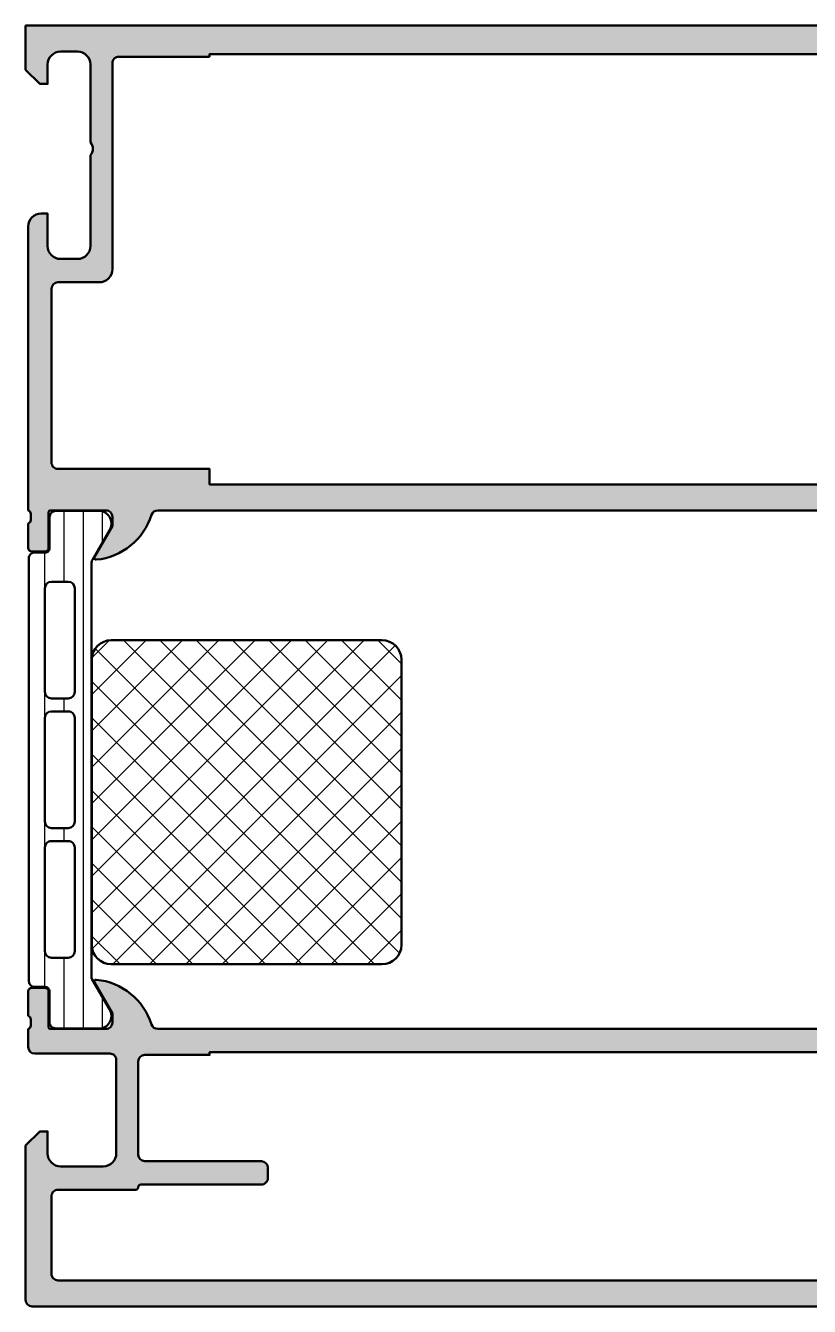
# Model space of a CAD drawing. Extents: x 0 to 121, y 0 to 99.
# Drawn here: x 0 to 60.5, y 0 to 98.8 of the extents above; entities that cross this region are included whole.
import ezdxf

# ---------------------------------------------------------------- set-up
doc = ezdxf.new("R2010")
doc.units = 0
for name, color, linetype, lineweight in [('0S-Alu contour', 7, 'Continuous', 50), ('0S-Alu hatch', 252, 'Continuous', 25), ('0S-Plastic contour', 254, 'Continuous', 50), ('0S-Plastic hatch', 253, 'Continuous', 25), ('0S-PT contour', 91, 'Continuous', 50), ('0S-PT hatch', 103, 'Continuous', 25)]:
    doc.layers.add(name, color=color, linetype=linetype, lineweight=lineweight)

# ---------------------------------------------------------------- blocks, each defined once
blk = doc.blocks.new('430940__89D6BEB5_D239_4AF8_B00B_056425377C79_')
at = {"layer": '0S-Alu hatch'}
h = blk.add_hatch(color=256, dxfattribs=at)
edge = h.paths.add_edge_path()
edge.add_line((0.5001099030181138, -2.0553801505e-06), (111.0000000000002, 2.0553801505e-06))
edge.add_arc((111.0000000000002, 10.0000020553799), 9.999999999999755, 270.0000000000001, 360)
edge.add_line((121, 10.00000205537991), (121.0000152587891, 13.49999794462006))
edge.add_arc((120.5000188981459, 13.5000015839766), 0.4999963606564967, 359.9995829571354, 450.0004170425861)
edge.add_line((120.5000152587893, 13.99999794461985), (119.1999969482424, 13.99999794461983))
edge.add_arc((119.2000034754479, 13.50000667616944), 0.4999912684929991, 90.00074797571786, 180.0010005793681)
edge.add_line((118.7000122070311, 13.49999794462002), (118.7000122070313, 12.99999794461985))
edge.add_line((118.7000122070313, 12.99999794461985), (119.7000122070313, 12.99999794462009))
edge.add_line((119.7000122070313, 12.99999794462009), (119.7000122070315, 11.49999718167997))
edge.add_ellipse((118.7000061604597, 11.50000322825195), major_axis=(-1.000006046590035, 0), ratio=1, start_angle=90.00034644094, end_angle=179.9996535603676, ccw=False)
edge.add_line((118.7000122070313, 10.49999718168019), (114.699996948242, 10.49999718168057))
edge.add_ellipse((114.6999984471489, 11.49998342189136), major_axis=(-0.9999862402119166, 0), ratio=1, start_angle=-0.0007883886572130905, end_angle=89.9999141177799, ccw=False)
edge.add_line((113.7000122070316, 11.49999718168023), (113.7000122070314, 12.99999794461983))
edge.add_line((113.7000122070314, 12.99999794461983), (114.7000122070313, 12.99999794461985))
edge.add_line((114.7000122070313, 12.99999794461985), (114.7000122070313, 13.49999794461962))
edge.add_arc((114.1999973509009, 13.49998308848943), 0.5000148563511182, 0.0017023368733013, 89.99829766346576)
edge.add_line((114.200012207031, 13.99999794461985), (111.3999938964846, 13.99999794461985))
edge.add_arc((111.4000004236905, 13.50000667616939), 0.4999912684930684, 90.00074797575367, 180.0010005793681)
edge.add_line((110.9000091552736, 13.49999794461963), (110.9000091552736, 13.30000099637699))
edge.add_arc((111.3999911700296, 13.29998301113365), 0.4999820150794666, 179.9979389686669, 270.0020610312392)
edge.add_line((111.4000091552732, 12.80000099637766), (111.9000091552735, 12.80000099637766))
edge.add_ellipse((111.9000064144058, 12.2999982555099), major_axis=(-0.500002740875278, 0), ratio=1, start_angle=180.0003140784808, end_angle=269.99968592142704, ccw=False)
edge.add_line((112.4000091552736, 12.30000099637764), (112.4000091552737, 11.19999629953174))
edge.add_ellipse((111.9000091552738, 11.19999629953184), major_axis=(-0.4999999999998864, 0), ratio=1, start_angle=89.99999999999352, end_angle=180, ccw=False)
edge.add_line((111.9000091552737, 10.69999629953195), (95.99999999999397, 10.69999629953154))
edge.add_line((95.99999999999397, 10.69999629953154), (89.94296545923054, 11.0461126139065))
edge.add_ellipse((90.00001525878908, 12.04448394781485), major_axis=(-0.9999999999998042, 0), ratio=1, start_angle=0, end_angle=86.72951155916309, ccw=False)
edge.add_line((89.00001525878925, 12.04448394781484), (89.00001525878932, 19.19999641874088))
edge.add_ellipse((89.50001525878945, 19.19999641874097), major_axis=(-0.5000000000001137, 0), ratio=1, start_angle=269.99999999999187, end_angle=360, ccw=False)
edge.add_line((89.5000152587895, 19.69999641874109), (90.50021775670972, 19.69999641874062))
edge.add_arc((90.50021775671019, 20.19999641874067), 0.5000000000000462, 269.9999999999479, 360.0022381144864)
edge.add_line((91.00021775632875, 20.20001594997358), (91.00017088366342, 21.39995721232548))
edge.add_ellipse((91.0789467606568, 21.66727226991829), major_axis=(-0.2786807829971952, 0), ratio=1, start_angle=-1.1645893740972042, end_angle=73.58012358051508, ccw=False)
edge.add_line((90.80032354318277, 21.6729363229142), (90.80032354318278, 22.12653032291418))
edge.add_ellipse((91.07919163882598, 22.1321909823912), major_axis=(-0.2789255417371569, 0), ratio=1, start_angle=-73.5754054446532, end_angle=1.1628700728790022, ccw=False)
edge.add_line((91.00032454318283, 22.39973432291416), (91.00032454318283, 24.27974532292274))
edge.add_arc((90.70032454318282, 24.2797453229227), 0.3000000000000114, 0, 90.00000000001357)
edge.add_line((90.70032454318275, 24.57974532292271), (89.72035022413995, 24.57974532292271))
edge.add_arc((89.72035022413996, 24.27974532292271), 0.3000000000000007, 90.00000000000273, 180)
edge.add_line((89.42035022413998, 24.2797453229227), (89.42035022413998, 21.51974732292264))
edge.add_ellipse((89.29995101476113, 21.51990245742781), major_axis=(-0.120399309324289, 0), ratio=1, start_angle=95.19421834503231, end_angle=179.926174369999, ccw=False)
edge.add_line((89.3108510154019, 21.3999975631499), (85.00017088208732, 21.39999756314991))
edge.add_ellipse((85.00017088208736, 21.89999756315003), major_axis=(-0.5000000000001208, 0), ratio=1, start_angle=0, end_angle=89.99999999999511, ccw=False)
edge.add_line((84.50017088208725, 21.89999756315009), (84.50017088208719, 22.59999756315025))
edge.add_line((84.50017088208719, 22.59999756315025), (85.88166633970972, 24.99281788617765))
edge.add_arc((85.76205109743891, 25.06187777850181), 0.1381197846484355, 330.0000000000248, 455.6225775508252)
edge.add_arc((86.23839412325992, 20.22338870130226), 5.000000000000078, 95.6225775507819, 162.2515836439212)
edge.add_ellipse((81.00017101081343, 21.89999752194774), major_axis=(-0.4999998648394492, 0), ratio=1, start_angle=90.00000000011562, end_angle=162.2515836440502, ccw=False)
edge.add_line((81.00017101081444, 21.39999765710829), (10.20010984489423, 21.39999788649578))
edge.add_ellipse((10.20010984489436, 21.89999788650211), major_axis=(-0.5000000000063274, 0), ratio=1, start_angle=17.74841635605452, end_angle=89.99999999998488, ccw=False)
edge.add_arc((4.961886603721071, 20.22338902465494), 4.999999999992988, 17.74841635606655, 84.37742244920501)
edge.add_arc((5.438229629542633, 25.06187810184734), 0.1381197846484127, 84.37742244922123, 210.0000000000061)
edge.add_line((5.318614387271879, 24.99281820952312), (6.700109844894313, 22.59999788649569))
edge.add_line((6.700109844894313, 22.59999788649569), (6.700109844894343, 21.89999788649594))
edge.add_ellipse((6.200109844894351, 21.89999788649595), major_axis=(-0.499999999999992, 0), ratio=1, start_angle=89.9999999999992, end_angle=180, ccw=False)
edge.add_line((6.200109844894344, 21.39999788649595), (1.88942971138826, 21.39999788649595))
edge.add_ellipse((1.900329096168503, 21.51990221785643), major_axis=(-0.1203986929646247, 0), ratio=1, start_angle=0.07371199969941244, end_angle=84.80604927743349, ccw=False)
edge.add_line((1.779930502841382, 21.51974732292268), (1.779930502841381, 24.27974532292274))
edge.add_arc((1.4799305028414, 24.27974532292274), 0.2999999999999809, 0, 90.00000000000033)
edge.add_line((1.479930502841398, 24.57974532292272), (0.4999561837986142, 24.57974532292272))
edge.add_arc((0.499956183798587, 24.27974532292274), 0.2999999999999829, 89.99999999999481, 180)
edge.add_line((0.199956183798604, 24.27974532292275), (0.1999561837985766, 22.39973432291423))
edge.add_ellipse((0.1210890881554372, 22.13219098239126), major_axis=(-0.2789255417371632, 0), ratio=1, start_angle=178.8371299271176, end_angle=253.5754054446522, ccw=False)
edge.add_line((0.3999571837986195, 22.12653032291422), (0.3999571837985627, 21.6729363229142))
edge.add_ellipse((0.1213339705786557, 21.66727227000477), major_axis=(-0.2786807787421774, 0), ratio=1, start_angle=106.41987641949629, end_angle=181.1645893740966, ccw=False)
edge.add_line((0.2001098463693434, 21.39995721649346), (0.2001606268146929, 19.99988062760951))
edge.add_arc((0.7001606264857938, 19.99989876249069), 0.4999999999999747, 180.0020781043473, 269.9999999999938)
edge.add_line((0.7001606264857393, 19.49989876249071), (6.499954217783536, 19.49989876249095))
edge.add_ellipse((6.499957857140531, 18.99990240184788), major_axis=(-0.4999963606563084, 0), ratio=1, start_angle=179.9995829580094, end_angle=270.00041704262736, ccw=False)
edge.add_line((6.999954217783594, 18.99989876249172), (6.999954217783709, 11.7999018142489))
edge.add_ellipse((5.999954217783709, 11.79990181424898), major_axis=(-1, 0), ratio=1, start_angle=90.00000000250941, end_angle=180, ccw=False)
edge.add_line((5.999954217827507, 10.79990181424898), (2.699966424858671, 10.79990181410386))
edge.add_ellipse((2.699966424814868, 11.7999018141038), major_axis=(-0.9999999999999378, 0), ratio=1, start_angle=0, end_angle=90.00000000250981, ccw=False)
edge.add_line((1.69996642481493, 11.79990181410388), (1.699966424815073, 13.4998987624905))
edge.add_line((1.699966424815073, 13.4998987624905), (1.099960321299166, 13.49989876249101))
edge.add_line((1.099960321299166, 13.49989876249101), (-0.000109903018398, 12.39983616420023))
edge.add_line((-0.000109903018398, 12.39983616420023), (0.0001099030183696, 0.4999979446197074))
edge.add_arc((0.4998688716573268, 0.4997569132588068), 0.4997590267630903, 179.9723665216412, 270.027633478335)
edge = h.paths.add_edge_path()
edge.add_line((86.80000305168959, 2.000020832734692), (2.50020145575246, 2.00002083280323))
edge.add_ellipse((2.499904409006425, 2.499723786057025), major_axis=(-0.4997030415430086, 0), ratio=1, start_angle=-0.03405928016030657, end_angle=90.03405928011898, ccw=False)
edge.add_line((2.00020145575263, 2.500020832803443), (2.000201455752744, 8.499901814176466))
edge.add_ellipse((2.50020145575273, 8.499901814176425), major_axis=(-0.4999999999999858, 0), ratio=1, start_angle=269.9999999999951, end_angle=360, ccw=False)
edge.add_line((2.500201455752772, 8.999901814176411), (8.499954503886128, 8.999901814176411))
edge.add_arc((8.499912542191641, 9.1999437758863), 0.2000419661109253, 270.0120186181915, 360.0120186181893)
edge.add_ellipse((8.899954503897709, 9.199985737592446), major_axis=(-0.1999999999961783, 0), ratio=1, start_angle=270.0000000033317, end_angle=360, ccw=False)
edge.add_line((8.899954503886079, 9.399985737588622), (18.19995450388595, 9.399985737588567))
edge.add_arc((18.19995450388608, 9.899985737588464), 0.499999999999897, 269.999999999985, 360)
edge.add_line((18.69995450388598, 9.899985737588363), (18.69995450388606, 10.69999107816478))
edge.add_arc((18.19995450388622, 10.69999107816493), 0.4999999999998366, 0, 89.9999999999992)
edge.add_line((18.19995450388623, 11.19999107816477), (9.199954503885492, 11.19999107816477))
edge.add_ellipse((9.1999545038857, 11.69999107816452), major_axis=(-0.4999999999997513, 0), ratio=1, start_angle=0, end_angle=89.99999999997618, ccw=False)
edge.add_line((8.699954503885948, 11.69999107816464), (8.69995450388603, 18.89999565580122))
edge.add_ellipse((9.199954503886008, 18.89999565580125), major_axis=(-0.4999999999999787, 0), ratio=1, start_angle=270.00000000001364, end_angle=360, ccw=False)
edge.add_line((9.19995450388589, 19.39999565580123), (14.19995602976499, 19.39999565580149))
edge.add_line((14.19995602976499, 19.39999565580149), (14.19995602976499, 19.59999260404342))
edge.add_line((14.19995602976499, 19.59999260404342), (81.79997863769562, 19.59999260405331))
edge.add_line((81.79997863769562, 19.59999260405331), (81.79997863769567, 19.39999565580149))
edge.add_line((81.79997863769567, 19.39999565580149), (86.79998016357416, 19.39999565580152))
edge.add_ellipse((86.79998016357435, 18.89999565580145), major_axis=(-0.500000000000071, 0), ratio=1, start_angle=180, end_angle=270.0000000000228, ccw=False)
edge.add_line((87.29998016357443, 18.89999565580177), (87.29998016357439, 11.69999107816469))
edge.add_ellipse((86.79998016357449, 11.69999107816463), major_axis=(-0.4999999999998864, 0), ratio=1, start_angle=90.00000000000648, end_angle=180, ccw=False)
edge.add_line((86.79998016357457, 11.19999107816475), (77.79998016357459, 11.19999107816497))
edge.add_arc((77.79998016357438, 10.6999910781651), 0.4999999999998721, 89.99999999997557, 180)
edge.add_line((77.2999801635745, 10.69999107816524), (77.29998016357439, 9.899985737588173))
edge.add_arc((77.7999801635743, 9.899985737588516), 0.4999999999999148, 180, 270.0000000000196)
edge.add_line((77.79998016357447, 9.3999857375886), (86.79998016357438, 9.399985737588139))
edge.add_ellipse((86.79998016357449, 8.899985737588265), major_axis=(-0.4999999999998721, 0), ratio=1, start_angle=180, end_angle=270.00000000001467, ccw=False)
edge.add_line((87.29998016357438, 8.899985737588324), (87.29998016357438, 2.499997944620069))
edge.add_ellipse((86.80030008483786, 2.499700911471208), major_axis=(-0.4996801670216898, 0), ratio=1, start_angle=89.96594071989051, end_angle=180.0340592801817, ccw=False)
edge = h.paths.add_edge_path()
edge.add_ellipse((89.99946883261349, 2.799390202364227), major_axis=(-0.9994081483486672, 0), ratio=1, start_angle=-0.033950802144318004, end_angle=90.0339508021525, ccw=False)
edge.add_line((89.00006085972062, 2.799982404906964), (89.00006103515625, 7.999997868323951))
edge.add_ellipse((90.00006103515636, 7.999997868324065), major_axis=(-1.000000000000113, 0), ratio=1, start_angle=270.0000000000065, end_angle=360, ccw=False)
edge.add_line((90.00006103515625, 8.99999786832418), (117.916645570284, 8.999998493939682))
edge.add_ellipse((117.9166455702839, 7.999998493938399), major_axis=(-1.000000000001282, 0), ratio=1, start_angle=163.872350679741, end_angle=269.99999999999676, ccw=False)
edge.add_ellipse((111.0000042706523, 10.00000077280167), major_axis=(-8.199995554390666, 0), ratio=1, start_angle=90.00000000000023, end_angle=163.8723506797454, ccw=False)
edge.add_line((111.0000042706524, 1.800005218411001), (90.00006103515646, 1.799982229471345))
at = {"layer": '0S-Alu contour', "color": 7}
for points in [[(5.318614387271879, 24.99281820952312), (6.700109844894313, 22.59999788649569), (6.700109844894343, 21.89999788649594)], [(84.50017088208725, 21.89999756315009), (84.50017088208719, 22.59999756315025), (85.88166633970972, 24.99281788617765)], [(0.199956183798604, 24.27974532292275), (0.1999561837985766, 22.39973432291423)], [(1.479930502841398, 24.57974532292272), (0.4999561837986142, 24.57974532292272)], [(1.779930502841382, 21.51974732292268), (1.779930502841381, 24.27974532292274)], [(89.42035022413998, 24.2797453229227), (89.42035022413998, 21.51974732292264)], [(90.70032454318275, 24.57974532292271), (89.72035022413995, 24.57974532292271)], [(91.00032454318283, 22.39973432291416), (91.00032454318283, 24.27974532292274)], [(0.3999571837986195, 22.12653032291422), (0.3999571837985627, 21.6729363229142)], [(90.80032354318277, 21.6729363229142), (90.80032354318278, 22.12653032291418)], [(0.2001098463693434, 21.39995721649346), (0.2001606268146929, 19.99988062760951)], [(6.200109844894344, 21.39999788649595), (1.88942971138826, 21.39999788649595)], [(81.00017101081444, 21.39999765710829), (10.20010984489423, 21.39999788649578)], [(89.3108510154019, 21.3999975631499), (85.00017088208732, 21.39999756314991)], [(91.00021775632875, 20.20001594997358), (91.00017088366342, 21.39995721232548)], [(0.7001606264857393, 19.49989876249071), (6.499954217783536, 19.49989876249095)], [(6.999954217783594, 18.99989876249172), (6.999954217783709, 11.7999018142489)], [(8.699954503885948, 11.69999107816464), (8.69995450388603, 18.89999565580122)], [(9.19995450388589, 19.39999565580123), (14.19995602976499, 19.39999565580149), (14.19995602976499, 19.59999260404342), (81.79997863769562, 19.59999260405331), (81.79997863769567, 19.39999565580149), (86.79998016357416, 19.39999565580152)], [(87.29998016357443, 18.89999565580177), (87.29998016357439, 11.69999107816469)], [(89.00001525878925, 12.04448394781484), (89.00001525878932, 19.19999641874088)], [(89.5000152587895, 19.69999641874109), (90.50021775670972, 19.69999641874062)], [(114.200012207031, 13.99999794461985), (111.3999938964846, 13.99999794461985)], [(120.5000152587893, 13.99999794461985), (119.1999969482424, 13.99999794461983)], [(1.69996642481493, 11.79990181410388), (1.699966424815073, 13.4998987624905), (1.099960321299166, 13.49989876249101), (-0.000109903018398, 12.39983616420023), (0.0001099030183696, 0.4999979446197074)], [(110.9000091552736, 13.49999794461963), (110.9000091552736, 13.30000099637699)], [(113.7000122070316, 11.49999718168023), (113.7000122070314, 12.99999794461983), (114.7000122070313, 12.99999794461985), (114.7000122070313, 13.49999794461962)], [(118.7000122070311, 13.49999794462002), (118.7000122070313, 12.99999794461985), (119.7000122070313, 12.99999794462009), (119.7000122070315, 11.49999718167997)], [(121, 10.00000205537991), (121.0000152587891, 13.49999794462006)], [(111.4000091552732, 12.80000099637766), (111.9000091552735, 12.80000099637766)], [(112.4000091552736, 12.30000099637764), (112.4000091552737, 11.19999629953174)], [(18.19995450388623, 11.19999107816477), (9.199954503885492, 11.19999107816477)], [(86.79998016357457, 11.19999107816475), (77.79998016357459, 11.19999107816497)], [(111.9000091552737, 10.69999629953195), (95.99999999999397, 10.69999629953154), (89.94296545923054, 11.0461126139065)], [(5.999954217827507, 10.79990181424898), (2.699966424858671, 10.79990181410386)], [(18.69995450388598, 9.899985737588363), (18.69995450388606, 10.69999107816478)], [(77.2999801635745, 10.69999107816524), (77.29998016357439, 9.899985737588173)], [(118.7000122070313, 10.49999718168019), (114.699996948242, 10.49999718168057)], [(2.500201455752772, 8.999901814176411), (8.499954503886128, 8.999901814176411)], [(8.899954503886079, 9.399985737588622), (18.19995450388595, 9.399985737588567)], [(77.79998016357447, 9.3999857375886), (86.79998016357438, 9.399985737588139)], [(87.29998016357438, 8.899985737588324), (87.29998016357438, 2.499997944620069)], [(90.00006103515625, 8.99999786832418), (117.916645570284, 8.999998493939682)], [(2.00020145575263, 2.500020832803443), (2.000201455752744, 8.499901814176466)], [(89.00006085972062, 2.799982404906964), (89.00006103515625, 7.999997868323951)], [(86.80000305168959, 2.000020832734692), (2.50020145575246, 2.00002083280323)], [(111.0000042706524, 1.800005218411001), (90.00006103515646, 1.799982229471345)], [(0.5001099030181138, -2.0553801505e-06), (111.0000000000002, 2.0553801505e-06)]]:
    blk.add_lwpolyline(points, dxfattribs=at)
for centre, radius, start, end in [((5.438229629542633, 25.06187810184734), 0.1381197846484127, 84.37742244922123, 210.0000000000061), ((4.961886603721071, 20.22338902465494), 4.999999999992988, 17.74841635606655, 84.37742244920501), ((86.23839412325992, 20.22338870130226), 5.000000000000078, 95.6225775507819, 162.2515836439212), ((85.76205109743891, 25.06187777850181), 0.1381197846484355, 330.0000000000248, 95.62257755082528), ((0.499956183798587, 24.27974532292274), 0.2999999999999829, 89.99999999999481, 180), ((1.4799305028414, 24.27974532292274), 0.2999999999999809, 0, 90.00000000000033), ((89.72035022413996, 24.27974532292271), 0.3000000000000007, 90.00000000000273, 180), ((90.70032454318282, 24.2797453229227), 0.3000000000000114, 0, 90.00000000001357), ((0.7001606264857938, 19.99989876249069), 0.4999999999999747, 180.0020781043473, 269.9999999999938), ((90.50021775671019, 20.19999641874067), 0.5000000000000462, 269.9999999999479, 0.0022381144863909), ((111.4000004236905, 13.50000667616939), 0.4999912684930684, 90.00074797575367, 180.0010005793681), ((114.1999973509009, 13.49998308848943), 0.5000148563511182, 0.0017023368733013, 89.99829766346576), ((119.2000034754479, 13.50000667616944), 0.4999912684929991, 90.00074797571786, 180.0010005793681), ((120.5000188981459, 13.5000015839766), 0.4999963606564967, 359.9995829571354, 90.00041704258616), ((111.3999911700296, 13.29998301113365), 0.4999820150794666, 179.9979389686669, 270.0020610312392), ((18.19995450388622, 10.69999107816493), 0.4999999999998366, 0, 89.9999999999992), ((77.79998016357438, 10.6999910781651), 0.4999999999998721, 89.99999999997557, 180), ((18.19995450388608, 9.899985737588464), 0.499999999999897, 269.999999999985, 0), ((77.7999801635743, 9.899985737588516), 0.4999999999999148, 180, 270.0000000000196), ((111.0000000000002, 10.0000020553799), 9.999999999999755, 270.0000000000001, 0), ((8.499912542191641, 9.1999437758863), 0.2000419661109253, 270.0120186181915, 0.0120186181892993), ((0.4998688716573268, 0.4997569132588068), 0.4997590267630903, 179.9723665216412, 270.027633478335)]:
    blk.add_arc(centre, radius, start, end, dxfattribs=at)
at = {"layer": '0S-Alu contour', "color": 7, "extrusion": (0, 0, -1)}
for centre, radius, start, end in [((-0.1210890881554372, 22.13219098239126), 0.2789255417371633, 106.4245945553478, 181.1628700728825), ((-6.200109844894351, 21.89999788649595), 0.499999999999992, 180, 270.0000000000008), ((-10.20010984489436, 21.89999788650211), 0.5000000000063274, 270.0000000000151, 342.2515836439455), ((-81.00017101081343, 21.89999752194774), 0.4999998648394492, 197.7484163559499, 269.9999999998844), ((-85.00017088208736, 21.89999756315003), 0.5000000000001208, 270.0000000000049, 0), ((-91.07919163882598, 22.1321909823912), 0.2789255417371569, 358.837129927121, 73.57540544465317), ((-0.1213339705786557, 21.66727227000477), 0.2786807787421774, 178.8354106259034, 253.5801235805037), ((-1.900329096168503, 21.51990221785643), 0.1203986929646247, 275.1939507225665, 359.9262880003006), ((-89.29995101476113, 21.51990245742781), 0.120399309324289, 180.0738256300011, 264.8057816549677), ((-91.0789467606568, 21.66727226991829), 0.2786807829971952, 286.4198764194849, 1.164589374097237), ((-6.499957857140531, 18.99990240184788), 0.4999963606563084, 89.99958295737262, 180.0004170419907), ((-9.199954503886008, 18.89999565580125), 0.4999999999999787, 0, 89.99999999998634), ((-86.79998016357435, 18.89999565580145), 0.500000000000071, 89.9999999999772, 180), ((-89.50001525878945, 19.19999641874097), 0.5000000000001137, 0, 90.00000000000813), ((-90.00001525878908, 12.04448394781485), 0.9999999999998042, 273.2704884408369, 0), ((-111.9000064144058, 12.2999982555099), 0.500002740875278, 90.00031407857298, 179.9996859215192), ((-2.699966424814868, 11.7999018141038), 0.9999999999999378, 269.9999999974902, 0), ((-5.999954217783709, 11.79990181424898), 1, 180, 269.9999999974906), ((-9.1999545038857, 11.69999107816452), 0.4999999999997513, 270.0000000000238, 0), ((-86.79998016357449, 11.69999107816463), 0.4999999999998864, 180, 269.9999999999935), ((-111.9000091552738, 11.19999629953184), 0.4999999999998864, 180, 270.0000000000065), ((-114.6999984471489, 11.49998342189136), 0.9999862402119166, 270.0000858822201, 0.0007883886572085), ((-118.7000061604597, 11.50000322825195), 1.000006046590035, 180.0003464396325, 269.99965355906), ((-2.50020145575273, 8.499901814176425), 0.4999999999999858, 0, 90.00000000000487), ((-8.899954503897709, 9.199985737592446), 0.1999999999961783, 0, 89.99999999666831), ((-86.79998016357449, 8.899985737588265), 0.4999999999998721, 89.99999999998533, 180), ((-90.00006103515636, 7.999997868324065), 1.000000000000113, 0, 89.99999999999349), ((-117.9166455702839, 7.999998493938399), 1.000000000001282, 90.00000000000325, 196.1276493202591), ((-111.0000042706523, 10.00000077280167), 8.199995554390666, 196.1276493202546, 269.9999999999998), ((-2.499904409006425, 2.499723786057025), 0.4997030415430087, 269.965940719881, 0.0340592801602417), ((-86.80030008483786, 2.499700911471208), 0.4996801670216898, 179.9659407198183, 270.0340592801095), ((-89.99946883261349, 2.799390202364227), 0.9994081483486672, 269.9660491978475, 0.0339508021442834)]:
    blk.add_arc(centre, radius, start, end, dxfattribs=at)
blk = doc.blocks.new('430950__681A6F86_EB58_4DAD_AA48_97BAF75CC03D_')
at = {"layer": '0S-PT hatch'}
h = blk.add_hatch(dxfattribs=at)
h.set_pattern_fill('ANSI37', color=256, scale=0.625, angle=90, style=0)
h.set_pattern_definition([(135, (0, 0), (-1.403165018917055, -1.403165018917055), []), (225, (0, 0), (1.403165018917055, -1.403165018917055), [])])
edge = h.paths.add_edge_path()
edge.add_arc((27.51016409640524, 27.8899598917278), 1.500002675236727, 270.0001021862424, 359.999897814315)
edge.add_line((29.01016677163959, 27.88995721649346), (29.01016677163959, 49.88995721649345))
edge.add_arc((27.51016305219744, 49.88995349705131), 1.500003719446763, 0.0001420731681082, 89.99985792812735)
edge.add_line((27.51016677163959, 51.38995721649346), (6.610134346712825, 51.38995721649346))
edge.add_arc((6.61013590803874, 49.88995565516804), 1.500001561326231, 90.00005963819484, 179.9999403640483)
edge.add_line((5.110134346713321, 49.88995721649346), (5.110134346713318, 27.88995721649346))
edge.add_arc((6.610134864111662, 27.8899577338918), 1.500000517398432, 180.0000197662889, 269.999980236827)
edge.add_line((6.610134346712825, 26.38995721649346), (27.51016677163959, 26.38995721649346))
at = {"layer": '0S-PT contour', "color": 7}
for points in [[(27.51016677163959, 51.38995721649346), (6.610134346712825, 51.38995721649346)], [(5.110134346713321, 49.88995721649346), (5.110134346713318, 27.88995721649346)], [(29.01016677163959, 27.88995721649346), (29.01016677163959, 49.88995721649345)], [(6.610134346712825, 26.38995721649346), (27.51016677163959, 26.38995721649346)]]:
    blk.add_lwpolyline(points, dxfattribs=at)
for centre, radius, start, end in [((6.61013590803874, 49.88995565516804), 1.500001561326231, 90.00005963819484, 179.9999403640483), ((27.51016305219744, 49.88995349705131), 1.500003719446763, 0.0001420731681082, 89.99985792812735), ((6.610134864111662, 27.8899577338918), 1.500000517398432, 180.0000197662889, 269.999980236827), ((27.51016409640524, 27.8899598917278), 1.500002675236727, 270.0001021862424, 359.999897814315)]:
    blk.add_arc(centre, radius, start, end, dxfattribs=at)
blk = doc.blocks.new('284257__BC8306FB_064D_4392_9007_10F59B0F1F5C___E5C98D25_A35B_4326_BB4E_493C2B52F655_')
at = {"layer": '0S-Plastic hatch'}
h = blk.add_hatch(dxfattribs=at)
h.set_pattern_fill('ANSI31', color=256, scale=0.4680000000000001, angle=45, style=0)
h.set_pattern_definition([(90, (0, 0), (-1.4859, 0), [])])
edge = h.paths.add_edge_path()
edge.add_line((0.2378098468713107, 57.68995999536715), (0.2378251751624121, 25.10995399536714))
edge.add_arc((0.7078251751623537, 25.10995421649346), 0.4699999999999936, 180.0000269581648, 270)
edge.add_line((0.7078251751623535, 24.63995421649347), (1.518156574379753, 24.63995421649335))
edge.add_ellipse((1.518154466602409, 24.30995217488708), major_axis=(-0.330002041612995, 0), ratio=1, start_angle=179.9996340426966, end_angle=269.9996340424279, ccw=False)
edge.add_line((1.848156508208673, 24.30995006710851), (1.847824558098188, 21.9099556751676))
edge.add_arc((2.317820535537161, 21.909953193932), 0.4699959774455228, 179.9996975206365, 269.9999999999964)
edge.add_line((2.317820535537132, 21.43995721648648), (5.792202663379939, 21.43995721649345))
edge.add_arc((5.652054024270422, 22.39977529121631), 0.9699960709244798, 278.3073836119716, 392.7688736445679)
edge.add_line((6.467685663902189, 22.92478710636004), (5.148856174720028, 25.20906710124765))
edge.add_ellipse((5.607857686432875, 25.47406918344252), major_axis=(-0.5300080106208699, 0), ratio=1, start_angle=-0.0001767538282138048, end_angle=29.999759942971593, ccw=False)
edge.add_line((5.077849675814527, 25.47407081846731), (5.08241902337318, 57.32592342734346))
edge.add_ellipse((5.612419017919819, 57.32584739544358), major_axis=(-0.5300000000002708, 0), ratio=1, start_angle=330.0000034006554, end_angle=359.99178055286615, ccw=False)
edge.add_line((5.153425538185385, 57.59084736820124), (6.472255006316222, 59.8751273266269))
edge.add_arc((5.656623366684472, 60.40013914177063), 0.9699960709244592, 327.2311263554322, 441.6926163880323)
edge.add_line((5.796772005793918, 61.35995721649346), (2.322389877950676, 61.35995721650044))
edge.add_arc((2.32238987792331, 60.8899612390828), 0.4699959774176321, 89.99999999666385, 180.0079248024614)
edge.add_line((1.852393905001362, 60.88989623210866), (1.852725847753154, 58.49000585970337))
edge.add_ellipse((1.522725850909687, 58.48996021649345), major_axis=(-0.3299999999999861, 0), ratio=1, start_angle=90, end_angle=180.0079247372468, ccw=False)
edge.add_line((1.522725850909687, 58.15996021649347), (0.7078098468712531, 58.15996021649346))
edge.add_arc((0.7078098468712533, 57.68996021649346), 0.4699999999999918, 90.00000000000003, 180.0000269581648)
edge = h.paths.add_edge_path()
edge.add_line((1.49343213834706, 47.40053896863744), (1.49343213834706, 55.4005511753246))
edge.add_ellipse((1.993416879557969, 55.40055117532981), major_axis=(-0.4999847412109091, 0), ratio=1, start_angle=270, end_angle=360, ccw=False)
edge.add_line((1.993416879557969, 55.90053591654072), (3.29342756071037, 55.90053591654073))
edge.add_ellipse((3.293427560710362, 55.40052065775169), major_axis=(-0.5000152587890412, 0), ratio=1, start_angle=180, end_angle=269.9999999999992, ccw=False)
edge.add_line((3.793442819499404, 55.40052065774649), (3.793442819499403, 47.40053896864258))
edge.add_ellipse((3.293446458856081, 47.40053532928591), major_axis=(-0.4999963606565673, 0), ratio=1, start_angle=89.9995829574089, end_angle=180.0004170428646, ccw=False)
edge.add_line((3.293442819499404, 46.90053896864259), (1.993448713231515, 46.90053896864259))
edge.add_ellipse((1.9934321404347, 47.40053897045558), major_axis=(-0.500000002087643, 0), ratio=1, start_angle=0, end_angle=90.00189910261679, ccw=False)
edge = h.paths.add_edge_path()
edge.add_line((1.49343213834706, 37.39683208380926), (1.49343213834706, 45.40053896863739))
edge.add_ellipse((1.99343213834706, 45.40053896864259), major_axis=(-0.5, 0), ratio=1, start_angle=270, end_angle=360, ccw=False)
edge.add_line((1.99343213834706, 45.90053896864259), (3.293442819499404, 45.90053896864259))
edge.add_ellipse((3.293442819499411, 45.4005389686426), major_axis=(-0.4999999999999929, 0), ratio=1, start_angle=180, end_angle=270.0000000000008, ccw=False)
edge.add_line((3.793442819499404, 45.4005389686374), (3.793442819499407, 37.39683208380927))
edge.add_ellipse((3.293442819499393, 37.39683208381447), major_axis=(-0.5000000000000142, 0), ratio=1, start_angle=90.00000000119331, end_angle=180, ccw=False)
edge.add_line((3.293442819509806, 36.89683208381446), (1.993432138357462, 36.89683208381446))
edge.add_ellipse((1.993432138347056, 37.39683208381445), major_axis=(-0.4999999999999929, 0), ratio=1, start_angle=0, end_angle=90.0000000011924, ccw=False)
edge = h.paths.add_edge_path()
edge.add_line((1.493432138336657, 27.3968351359216), (1.493432138336657, 35.39683208380926))
edge.add_ellipse((1.993432140493972, 35.3968320819318), major_axis=(-0.5000000021573144, 0), ratio=1, start_angle=269.9981009105036, end_angle=360, ccw=False)
edge.add_line((1.993448713176292, 35.89683208381446), (3.29344281948903, 35.89683208381448))
edge.add_ellipse((3.293446458845742, 35.39683572317122), major_axis=(-0.4999963606565038, 0), ratio=1, start_angle=179.9995829571355, end_angle=270.000417042595, ccw=False)
edge.add_line((3.793442819489, 35.39683208381445), (3.793442819489, 27.39683513592674))
edge.add_ellipse((3.293446458845628, 27.39683149657011), major_axis=(-0.499996360656617, 0), ratio=1, start_angle=89.99958295741482, end_angle=180.0004170428646, ccw=False)
edge.add_line((3.293442819489001, 26.89683513592674), (1.993448713221113, 26.89683513592674))
edge.add_ellipse((1.993432140424292, 27.39683513773972), major_axis=(-0.5000000020876358, 0), ratio=1, start_angle=0, end_angle=90.00189910261747, ccw=False)
at = {"layer": '0S-Alu contour', "color": 7}
for points in [[(1.49343213834706, 47.40053896863744), (1.49343213834706, 55.4005511753246)], [(1.993416879557969, 55.90053591654072), (3.29342756071037, 55.90053591654073)], [(3.793442819499404, 55.40052065774649), (3.793442819499403, 47.40053896864258)], [(3.293442819499404, 46.90053896864259), (1.993448713231515, 46.90053896864259)], [(1.99343213834706, 45.90053896864259), (3.293442819499404, 45.90053896864259)], [(1.49343213834706, 37.39683208380926), (1.49343213834706, 45.40053896863739)], [(3.793442819499404, 45.4005389686374), (3.793442819499407, 37.39683208380927)], [(3.293442819509806, 36.89683208381446), (1.993432138357462, 36.89683208381446)], [(1.993448713176292, 35.89683208381446), (3.29344281948903, 35.89683208381448)], [(1.493432138336657, 27.3968351359216), (1.493432138336657, 35.39683208380926)], [(3.793442819489, 35.39683208381445), (3.793442819489, 27.39683513592674)], [(3.293442819489001, 26.89683513592674), (1.993448713221113, 26.89683513592674)]]:
    blk.add_lwpolyline(points, dxfattribs=at)
at = {"layer": '0S-Alu contour', "color": 7, "extrusion": (0, 0, -1)}
for centre, radius, start, end in [((-1.993416879557969, 55.40055117532981), 0.4999847412109091, 0, 90), ((-3.293427560710362, 55.40052065775169), 0.5000152587890412, 90.00000000000081, 180), ((-1.9934321404347, 47.40053897045558), 0.500000002087643, 269.9981008973832, 0), ((-3.293446458856081, 47.40053532928591), 0.4999963606565673, 179.9995829571354, 270.0004170425911), ((-1.99343213834706, 45.40053896864259), 0.5, 0, 90), ((-3.293442819499411, 45.4005389686426), 0.4999999999999929, 89.9999999999992, 180), ((-1.993432138347056, 37.39683208381445), 0.4999999999999929, 269.9999999988076, 0), ((-3.293442819499393, 37.39683208381447), 0.5000000000000142, 180, 269.9999999988067), ((-1.993432140493972, 35.3968320819318), 0.5000000021573144, 0, 90.00189908949643), ((-3.293446458845742, 35.39683572317122), 0.4999963606565038, 89.99958295740495, 180.0004170428646), ((-1.993432140424292, 27.39683513773972), 0.5000000020876358, 269.9981008973825, 0), ((-3.293446458845628, 27.39683149657011), 0.499996360656617, 179.9995829571354, 270.0004170425853)]:
    blk.add_arc(centre, radius, start, end, dxfattribs=at)
at = {"layer": '0S-Plastic contour', "color": 7}
for points in [[(5.796772005793918, 61.35995721649346), (2.322389877950676, 61.35995721650044)], [(1.852393905001362, 60.88989623210866), (1.852725847753154, 58.49000585970337)], [(5.153425538185385, 57.59084736820124), (6.472255006316222, 59.8751273266269)], [(0.2378098468713107, 57.68995999536715), (0.2378251751624121, 25.10995399536714)], [(1.522725850909687, 58.15996021649347), (0.7078098468712531, 58.15996021649346)], [(5.077849675814527, 25.47407081846731), (5.08241902337318, 57.32592342734346)], [(6.467685663902189, 22.92478710636004), (5.148856174720028, 25.20906710124765)], [(0.7078251751623535, 24.63995421649347), (1.518156574379753, 24.63995421649335)], [(1.848156508208673, 24.30995006710851), (1.847824558098188, 21.9099556751676)], [(2.317820535537132, 21.43995721648648), (5.792202663379939, 21.43995721649345)]]:
    blk.add_lwpolyline(points, dxfattribs=at)
for centre, radius, start, end in [((2.32238987792331, 60.8899612390828), 0.4699959774176321, 89.99999999666385, 180.0079248024614), ((5.656623366684472, 60.40013914177063), 0.9699960709244592, 327.2311263554322, 81.69261638803238), ((0.7078098468712533, 57.68996021649346), 0.4699999999999918, 90.00000000000003, 180.0000269581648), ((0.7078251751623537, 25.10995421649346), 0.4699999999999936, 180.0000269581648, 270), ((5.652054024270422, 22.39977529121631), 0.9699960709244798, 278.3073836119716, 32.76887364456784), ((2.317820535537161, 21.909953193932), 0.4699959774455228, 179.9996975206365, 269.9999999999964)]:
    blk.add_arc(centre, radius, start, end, dxfattribs=at)
at = {"layer": '0S-Plastic contour', "color": 7, "extrusion": (0, 0, -1)}
for centre, radius, start, end in [((-1.522725850909687, 58.48996021649345), 0.3299999999999861, 179.9920752627532, 270), ((-5.612419017919819, 57.32584739544358), 0.5300000000002708, 0.0082194471338564, 29.99999659934461), ((-5.607857686432875, 25.47406918344252), 0.5300080106208699, 330.0002400570284, 0.0001767538281255), ((-1.518154466602409, 24.30995217488708), 0.330002041612995, 90.00036595757213, 180.0003659573034)]:
    blk.add_arc(centre, radius, start, end, dxfattribs=at)
blk = doc.blocks.new('430820__0DEE47EF_DA2E_4178_B2B9_3667E929CCF2_')
at = {"layer": '0S-Alu hatch'}
h = blk.add_hatch(color=256, dxfattribs=at)
edge = h.paths.add_edge_path()
edge.add_line((0.0001943199960692, 98.80000000000132), (0.0001943199958419, 95.39999847412238))
edge.add_line((0.0001943199958419, 95.39999847412238), (1.10016990593337, 94.30000000000132))
edge.add_line((1.10016990593337, 94.30000000000132), (1.70017600944908, 94.30000000000132))
edge.add_line((1.70017600944908, 94.30000000000132), (1.70017600944908, 95.80000381469858))
edge.add_ellipse((2.700214403347608, 95.79996542080006), major_axis=(-1.000038394635545, 0), ratio=1, start_angle=270.00219972388845, end_angle=359.99780027593476, ccw=False)
edge.add_line((2.700176009449066, 96.80000381469858), (4.000194319995856, 96.80000381469858))
edge.add_ellipse((4.000148748522404, 95.79995824322503), major_axis=(-1.000045572511881, 0), ratio=1, start_angle=180.0026109341762, end_angle=269.99738906589096, ccw=False)
edge.add_line((5.000194319995953, 95.80000381469836), (5.000194319995955, 89.8000000000013))
edge.add_ellipse((4.47507200903261, 89.30000000000132), major_axis=(-0.7250885749144614, 0), ratio=1, start_angle=136.403846469329, end_angle=223.596153530671, ccw=False)
edge.add_line((5.000194319995955, 88.80000000000132), (5.000194319995955, 81.80000000000132))
edge.add_ellipse((4.000167318480587, 81.80002700151668), major_axis=(-1.000027001879898, 0), ratio=1, start_angle=90.00154703109922, end_angle=179.9984529689852, ccw=False)
edge.add_line((4.000194319995968, 80.8000000000013), (2.70017600944918, 80.8000000000013))
edge.add_ellipse((2.700195832596985, 81.80001982314921), major_axis=(-1.000019823344369, 0), ratio=1, start_angle=0.0011357606123851838, end_angle=89.9988642398086, ccw=False)
edge.add_line((1.70017600944909, 81.80000000000132), (1.70017600944908, 84.30000000000132))
edge.add_line((1.70017600944908, 84.30000000000132), (1.200176009449165, 84.30000000000132))
edge.add_arc((1.200210375017597, 83.2999656344328), 1.000034366158999, 90.00196893436743, 179.9980310659855)
edge.add_line((0.2001760094490739, 83.3000000000013), (0.2001760094489668, 61.40082753105017))
edge.add_ellipse((0.1213395629060665, 61.133306939057), major_axis=(-0.2788950563274417, 0), ratio=1, start_angle=178.8354106259342, end_angle=253.580123580539, ccw=False)
edge.add_line((0.4001770094491243, 61.12763853105878), (0.4001770094491235, 60.67404453105874))
edge.add_ellipse((0.1213089138059989, 60.66838387158175), major_axis=(-0.2789255417371046, 0), ratio=1, start_angle=106.4245945553387, end_angle=181.1628700728718, ccw=False)
edge.add_line((0.2001760094490793, 60.40084053105883), (0.2001760094491942, 58.52082953105048))
edge.add_arc((0.5001760094493034, 58.52082953105032), 0.3000000000001092, 180, 269.9999999999704)
edge.add_line((0.5001760094491488, 58.22082953105021), (1.480150328491674, 58.2208295310502))
edge.add_arc((1.480150328491687, 58.52082953105039), 0.3000000000001819, 269.9999999999976, 360)
edge.add_line((1.780150328491869, 58.52082953105038), (1.780150328491743, 61.28082753105034))
edge.add_ellipse((1.900150328491785, 61.28082753105026), major_axis=(-0.1200000000000425, 0), ratio=1, start_angle=268.4287599274486, end_angle=360, ccw=False)
edge.add_line((1.903440713552427, 61.40078241159358), (6.200194319996001, 61.40078241159368))
edge.add_ellipse((6.200194319996024, 60.90078241159371), major_axis=(-0.4999999999999787, 0), ratio=1, start_angle=180, end_angle=270.0000000000026, ccw=False)
edge.add_line((6.700194319996002, 60.90078241159373), (6.700194319996001, 60.20078241159374))
edge.add_line((6.700194319996001, 60.20078241159374), (5.318698862373537, 57.80796208856612))
edge.add_arc((5.438314104644269, 57.73890219624192), 0.1381197846483866, 149.9999999999944, 275.6225775507894)
edge.add_arc((4.961971078822189, 62.57739127344091), 4.999999999999572, 275.6225775507937, 342.2515836439294)
edge.add_ellipse((10.2001943199959, 60.90078241159313), major_axis=(-0.5000000000003403, 0), ratio=1, start_angle=269.9999999999986, end_angle=342.2515836439342, ccw=False)
edge.add_line((10.20019431999591, 61.40078241159347), (81.0002059435241, 61.40093875061822))
edge.add_line((81.0002059435241, 61.40093875061822), (81.12498716949636, 61.38510835643805))
edge.add_line((81.12498716949636, 61.38510835643805), (81.24185958047028, 61.33864605466653))
edge.add_line((81.24185958047028, 61.33864605466653), (81.34344092607786, 61.26448989405329))
edge.add_line((81.34344092607786, 61.26448989405329), (81.42330436272509, 61.16733158293171))
edge.add_line((81.42330436272509, 61.16733158293171), (81.47639709440902, 61.05331812857607))
edge.add_line((81.47639709440902, 61.05331812857607), (81.95580727408161, 59.99682574184666))
edge.add_line((81.95580727408161, 59.99682574184666), (82.6657998129362, 59.0792632762066))
edge.add_line((82.6657998129362, 59.0792632762066), (83.5681484206335, 58.35003267223463))
edge.add_line((83.5681484206335, 58.35003267223463), (84.61427027696053, 57.84839600561443))
edge.add_line((84.61427027696053, 57.84839600561443), (85.74784175085568, 57.60136160082106))
edge.add_line((85.74784175085568, 57.60136160082106), (85.78402685798666, 57.60252967830068))
edge.add_line((85.78402685798666, 57.60252967830068), (85.81868377099286, 57.61299986281186))
edge.add_line((85.81868377099286, 57.61299986281186), (85.8494628219428, 57.63206229722439))
edge.add_line((85.8494628219428, 57.63206229722439), (85.8742772540212, 57.65842458740538))
edge.add_line((85.8742772540212, 57.65842458740538), (85.89144469940202, 57.69029942390604))
edge.add_line((85.89144469940202, 57.69029942390604), (85.89980124034057, 57.7255257578988))
edge.add_line((85.89980124034057, 57.7255257578988), (85.89878032042375, 57.7617153158616))
edge.add_line((85.89878032042375, 57.7617153158616), (85.88845115593762, 57.79641451965698))
edge.add_line((85.88845115593762, 57.79641451965698), (84.50020652703115, 60.20094027649187))
edge.add_line((84.50020652703115, 60.20094027649187), (84.50020652703202, 60.9009372247447))
edge.add_line((84.50020652703202, 60.9009372247447), (84.51273860133885, 61.01220061071955))
edge.add_line((84.51273860133885, 61.01220061071955), (84.54971651564864, 61.11788517817657))
edge.add_line((84.54971651564864, 61.11788517817657), (84.60928579179755, 61.21269074385652))
edge.add_line((84.60928579179755, 61.21269074385652), (84.68845897298473, 61.29186271696552))
edge.add_line((84.68845897298473, 61.29186271696552), (84.78326544761033, 61.35143054648873))
edge.add_line((84.78326544761033, 61.35143054648873), (84.88895057929324, 61.38840684817459))
edge.add_line((84.88895057929324, 61.38840684817459), (85.00021415648058, 61.40093722473444))
edge.add_line((85.00021415648058, 61.40093722473444), (89.3002322093804, 61.40093722287756))
edge.add_line((89.3002322093804, 61.40093722287756), (89.33128848198265, 61.39684556263845))
edge.add_line((89.33128848198265, 61.39684556263845), (89.36022784481865, 61.3848561076855))
edge.add_line((89.36022784481865, 61.3848561076855), (89.3850785112569, 61.36578576083579))
edge.add_line((89.3850785112569, 61.36578576083579), (89.4041472784396, 61.3409338822452))
edge.add_line((89.4041472784396, 61.3409338822452), (89.41613489384275, 61.31199375735835))
edge.add_line((89.41613489384275, 61.31199375735835), (89.42022457998637, 61.28093722473494))
edge.add_line((89.42022457998637, 61.28093722473494), (89.42022457998674, 58.52093922473481))
edge.add_line((89.42022457998674, 58.52093922473481), (89.43044683210016, 58.44329351120394))
edge.add_line((89.43044683210016, 58.44329351120394), (89.46041695885158, 58.37093922473387))
edge.add_line((89.46041695885158, 58.37093922473387), (89.50809254563092, 58.30880719037845))
edge.add_line((89.50809254563092, 58.30880719037845), (89.57022457998652, 58.26113160359878))
edge.add_line((89.57022457998652, 58.26113160359878), (89.6425788664561, 58.23116147684754))
edge.add_line((89.6425788664561, 58.23116147684754), (89.72022457998496, 58.22093922473482))
edge.add_line((89.72022457998496, 58.22093922473482), (90.70019889902721, 58.22093922473437))
edge.add_line((90.70019889902721, 58.22093922473437), (90.76695517921486, 58.22846085107959))
edge.add_line((90.76695517921486, 58.22846085107959), (90.83036402076523, 58.25064856436391))
edge.add_line((90.83036402076523, 58.25064856436391), (90.8872458395867, 58.2863897799938))
edge.add_line((90.8872458395867, 58.2863897799938), (90.9347483437699, 58.33389228417662))
edge.add_line((90.9347483437699, 58.33389228417662), (90.97048955940036, 58.39077410299911))
edge.add_line((90.97048955940036, 58.39077410299911), (90.99267727268362, 58.45418294454798))
edge.add_line((90.99267727268362, 58.45418294454798), (91.00019889902946, 58.52093922473666))
edge.add_line((91.00019889902946, 58.52093922473666), (91.00019889902914, 60.4009502247434))
edge.add_line((91.00019889902914, 60.4009502247434), (90.93385842694026, 60.43034608972552))
edge.add_line((90.93385842694026, 60.43034608972552), (90.8773450576794, 60.4758588814429))
edge.add_line((90.8773450576794, 60.4758588814429), (90.83448340383183, 60.53440846508428))
edge.add_line((90.83448340383183, 60.53440846508428), (90.80817418115538, 60.60203242472081))
edge.add_line((90.80817418115538, 60.60203242472081), (90.8001978990293, 60.67415422474378))
edge.add_line((90.8001978990293, 60.67415422474378), (90.8001943199959, 83.29999999998802))
edge.add_arc((89.80019431999584, 83.29999999998809), 1.000000000000056, 0, 89.99999999999511)
edge.add_line((89.80019431999592, 84.29999999998816), (89.3001943199958, 84.29999999998805))
edge.add_line((89.3001943199958, 84.29999999998805), (89.3001943199958, 81.79999999998815))
edge.add_ellipse((88.3001943199958, 81.79999999998813), major_axis=(-1, 0), ratio=1, start_angle=90.0000000000008, end_angle=180, ccw=False)
edge.add_line((88.30019431999581, 80.79999999998813), (87.00019431999561, 80.79999999998813))
edge.add_ellipse((87.00019431999561, 81.79999999998813), major_axis=(-1, 0), ratio=1, start_angle=0, end_angle=90, ccw=False)
edge.add_line((86.00019431999561, 81.79999999998813), (86.00019431999573, 88.79999999998815))
edge.add_ellipse((86.5251943199957, 89.29999999998813), major_axis=(-0.7249999999999732, 0), ratio=1, start_angle=-43.60281897270562, end_angle=43.60281897270568, ccw=False)
edge.add_line((86.00019431999573, 89.79999999998813), (86.00019431999571, 95.79999999998815))
edge.add_ellipse((87.0001943199959, 95.79999999998795), major_axis=(-1.000000000000184, 0), ratio=1, start_angle=269.9999999999902, end_angle=360, ccw=False)
edge.add_line((87.00019431999606, 96.79999999998815), (88.30019431999582, 96.79999999998813))
edge.add_ellipse((88.3001943199958, 95.79999999998799), major_axis=(-1.000000000000142, 0), ratio=1, start_angle=180, end_angle=269.9999999999984, ccw=False)
edge.add_line((89.30019431999594, 95.79999999998797), (89.3001943199959, 94.29999999998813))
edge.add_line((89.3001943199959, 94.29999999998813), (89.90019431999616, 94.29999999998802))
edge.add_line((89.90019431999616, 94.29999999998802), (91.00019431999618, 95.39999999998805))
edge.add_line((91.00019431999618, 95.39999999998805), (91.00019431999607, 98.80000000000132))
edge.add_line((91.00019431999607, 98.80000000000132), (0.0001943199960692, 98.80000000000132))
edge = h.paths.add_edge_path()
edge.add_line((14.2001798241464, 96.39992259389892), (14.2001798241464, 96.59998325035687))
edge.add_line((14.2001798241464, 96.59998325035687), (76.80019889763224, 96.60007740611132))
edge.add_line((76.80019889763224, 96.60007740611132), (76.80019889763227, 96.40007740611136))
edge.add_line((76.80019889763227, 96.40007740611136), (83.80019889763216, 96.40007740611132))
edge.add_ellipse((83.80019889763213, 95.90007740611131), major_axis=(-0.5, 0), ratio=1, start_angle=180, end_angle=269.99999999999676, ccw=False)
edge.add_line((84.30019889763213, 95.9000774061112), (84.30019889762943, 80.00015481221385))
edge.add_arc((85.30019889762943, 80.00015481221367), 1, 180, 270)
edge.add_line((85.30019889762943, 79.00015481221368), (88.50019889459077, 79.00015481221368))
edge.add_ellipse((88.50019889459078, 78.50015481221367), major_axis=(-0.5000000000000142, 0), ratio=1, start_angle=180, end_angle=270.00000000000165, ccw=False)
edge.add_line((89.0001988945908, 78.50015481233702), (89.00019889789615, 65.10007740623459))
edge.add_ellipse((88.50019889789617, 65.10007740611125), major_axis=(-0.5, 0), ratio=1, start_angle=89.9999999999983, end_angle=180, ccw=False)
edge.add_line((88.50019889789615, 64.60007740611127), (76.80019889763224, 64.6000774061113))
edge.add_line((76.80019889763224, 64.6000774061113), (76.80019889763224, 63.40093872155791))
edge.add_line((76.80019889763224, 63.40093872155791), (14.2001798241464, 63.40078229379283))
edge.add_line((14.2001798241464, 63.40078229379283), (14.20017982414641, 64.59992259389894))
edge.add_line((14.20017982414641, 64.59992259389894), (2.500176009449063, 64.59992259389894))
edge.add_ellipse((2.500176009449051, 65.09992259389894), major_axis=(-0.5, 0), ratio=1, start_angle=0, end_angle=90.00000000000142, ccw=False)
edge.add_line((2.000176009449051, 65.09992259389892), (2.000176009449148, 78.50000000000134))
edge.add_ellipse((2.500176009449148, 78.50000000000134), major_axis=(-0.5, 0), ratio=1, start_angle=270, end_angle=360, ccw=False)
edge.add_line((2.500176009449148, 79.00000000000134), (5.700179824146346, 79.00000000000128))
edge.add_arc((5.700179824146358, 80.00000000000126), 1, 269.9999999999993, 360)
edge.add_line((6.700179824146358, 80.00000000000126), (6.700179824146459, 95.89992259389896))
edge.add_ellipse((7.200179824146453, 95.89992259389896), major_axis=(-0.4999999999999938, 0), ratio=1, start_angle=269.99999999999926, end_angle=360, ccw=False)
edge.add_line((7.200179824146459, 96.39992259389896), (14.2001798241464, 96.39992259389892))
at = {"layer": '0S-Alu contour', "color": 7}
for points in [[(0.0001943199960692, 98.80000000000132), (0.0001943199958419, 95.39999847412238), (1.10016990593337, 94.30000000000132), (1.70017600944908, 94.30000000000132), (1.70017600944908, 95.80000381469858)], [(89.30019431999594, 95.79999999998797), (89.3001943199959, 94.29999999998813), (89.90019431999616, 94.29999999998802), (91.00019431999618, 95.39999999998805), (91.00019431999607, 98.80000000000132), (0.0001943199960692, 98.80000000000132)], [(2.700176009449066, 96.80000381469858), (4.000194319995856, 96.80000381469858)], [(6.700179824146358, 80.00000000000126), (6.700179824146459, 95.89992259389896)], [(7.200179824146459, 96.39992259389896), (14.2001798241464, 96.39992259389892)], [(14.2001798241464, 96.39992259389892), (14.2001798241464, 96.59998325035687), (76.80019889763224, 96.60007740611132), (76.80019889763227, 96.40007740611136), (83.80019889763216, 96.40007740611132)], [(84.30019889763213, 95.9000774061112), (84.30019889762943, 80.00015481221385)], [(87.00019431999606, 96.79999999998815), (88.30019431999582, 96.79999999998813)], [(5.000194319995953, 95.80000381469836), (5.000194319995955, 89.8000000000013)], [(86.00019431999573, 89.79999999998813), (86.00019431999571, 95.79999999998815)], [(5.000194319995955, 88.80000000000132), (5.000194319995955, 81.80000000000132)], [(86.00019431999561, 81.79999999998813), (86.00019431999573, 88.79999999998815)], [(1.70017600944909, 81.80000000000132), (1.70017600944908, 84.30000000000132), (1.200176009449165, 84.30000000000132)], [(89.80019431999592, 84.29999999998816), (89.3001943199958, 84.29999999998805), (89.3001943199958, 81.79999999998815)], [(0.2001760094490739, 83.3000000000013), (0.2001760094489668, 61.40082753105017)], [(10.20019431999591, 61.40078241159347), (81.0002059435241, 61.40093875061822), (81.12498716949636, 61.38510835643805), (81.24185958047028, 61.33864605466653), (81.34344092607786, 61.26448989405329), (81.42330436272509, 61.16733158293171), (81.47639709440902, 61.05331812857607), (81.95580727408161, 59.99682574184666), (82.6657998129362, 59.0792632762066), (83.5681484206335, 58.35003267223463), (84.61427027696053, 57.84839600561443), (85.74784175085568, 57.60136160082106), (85.78402685798666, 57.60252967830068), (85.81868377099286, 57.61299986281186), (85.8494628219428, 57.63206229722439), (85.8742772540212, 57.65842458740538), (85.89144469940202, 57.69029942390604), (85.89980124034057, 57.7255257578988), (85.89878032042375, 57.7617153158616), (85.88845115593762, 57.79641451965698), (84.50020652703115, 60.20094027649187), (84.50020652703202, 60.9009372247447), (84.51273860133885, 61.01220061071955), (84.54971651564864, 61.11788517817657), (84.60928579179755, 61.21269074385652), (84.68845897298473, 61.29186271696552), (84.78326544761033, 61.35143054648873), (84.88895057929324, 61.38840684817459), (85.00021415648058, 61.40093722473444), (89.3002322093804, 61.40093722287756), (89.33128848198265, 61.39684556263845), (89.36022784481865, 61.3848561076855), (89.3850785112569, 61.36578576083579), (89.4041472784396, 61.3409338822452), (89.41613489384275, 61.31199375735835), (89.42022457998637, 61.28093722473494), (89.42022457998674, 58.52093922473481), (89.43044683210016, 58.44329351120394), (89.46041695885158, 58.37093922473387), (89.50809254563092, 58.30880719037845), (89.57022457998652, 58.26113160359878), (89.6425788664561, 58.23116147684754), (89.72022457998496, 58.22093922473482), (90.70019889902721, 58.22093922473437), (90.76695517921486, 58.22846085107959), (90.83036402076523, 58.25064856436391), (90.8872458395867, 58.2863897799938), (90.9347483437699, 58.33389228417662), (90.97048955940036, 58.39077410299911), (90.99267727268362, 58.45418294454798), (91.00019889902946, 58.52093922473666), (91.00019889902914, 60.4009502247434), (90.93385842694026, 60.43034608972552), (90.8773450576794, 60.4758588814429), (90.83448340383183, 60.53440846508428), (90.80817418115538, 60.60203242472081), (90.8001978990293, 60.67415422474378), (90.8001943199959, 83.29999999998802)], [(4.000194319995968, 80.8000000000013), (2.70017600944918, 80.8000000000013)], [(88.30019431999581, 80.79999999998813), (87.00019431999561, 80.79999999998813)], [(2.000176009449051, 65.09992259389892), (2.000176009449148, 78.50000000000134)], [(2.500176009449148, 79.00000000000134), (5.700179824146346, 79.00000000000128)], [(85.30019889762943, 79.00015481221368), (88.50019889459077, 79.00015481221368)], [(89.0001988945908, 78.50015481233702), (89.00019889789615, 65.10007740623459)], [(88.50019889789615, 64.60007740611127), (76.80019889763224, 64.6000774061113), (76.80019889763224, 63.40093872155791), (14.2001798241464, 63.40078229379283), (14.20017982414641, 64.59992259389894), (2.500176009449063, 64.59992259389894)], [(1.780150328491869, 58.52082953105038), (1.780150328491743, 61.28082753105034)], [(1.903440713552427, 61.40078241159358), (6.200194319996001, 61.40078241159368)], [(0.2001760094490793, 60.40084053105883), (0.2001760094491942, 58.52082953105048)], [(0.4001770094491243, 61.12763853105878), (0.4001770094491235, 60.67404453105874)], [(6.700194319996002, 60.90078241159373), (6.700194319996001, 60.20078241159374), (5.318698862373537, 57.80796208856612)], [(0.5001760094491488, 58.22082953105021), (1.480150328491674, 58.2208295310502)]]:
    blk.add_lwpolyline(points, dxfattribs=at)
at = {"layer": '0S-Alu contour', "color": 7, "extrusion": (0, 0, -1)}
for centre, radius, start, end in [((-2.700214403347608, 95.79996542080006), 1.000038394635545, 0.0021997240652303, 89.99780027611158), ((-4.000148748522404, 95.79995824322503), 1.000045572511881, 90.00261093410904, 179.9973890658238), ((-7.200179824146453, 95.89992259389896), 0.4999999999999938, 0, 90.00000000000072), ((-83.80019889763213, 95.90007740611131), 0.5, 90.00000000000325, 180), ((-87.0001943199959, 95.79999999998795), 1.000000000000184, 0, 90.00000000000978), ((-88.3001943199958, 95.79999999998799), 1.000000000000142, 90.0000000000016, 180), ((-4.47507200903261, 89.30000000000132), 0.7250885749144614, 136.403846469329, 223.596153530671), ((-86.5251943199957, 89.29999999998813), 0.7249999999999732, 316.3971810272943, 43.60281897270563), ((-2.700195832596985, 81.80001982314921), 1.000019823344369, 270.0011357601914, 359.9988642393876), ((-4.000167318480587, 81.80002700151668), 1.000027001879898, 180.0015470310149, 269.9984529689008), ((-87.00019431999561, 81.79999999998813), 1, 270, 0), ((-88.3001943199958, 81.79999999998813), 1, 180, 269.9999999999992), ((-2.500176009449148, 78.50000000000134), 0.5, 0, 90), ((-88.50019889459078, 78.50015481221367), 0.5000000000000142, 89.99999999999837, 180), ((-2.500176009449051, 65.09992259389894), 0.5, 269.9999999999986, 0), ((-88.50019889789617, 65.10007740611125), 0.5, 180, 270.0000000000017), ((-0.1213395629060665, 61.133306939057), 0.2788950563274417, 106.419876419461, 181.1645893740659), ((-1.900150328491785, 61.28082753105026), 0.1200000000000425, 0, 91.5712400725514), ((-6.200194319996024, 60.90078241159371), 0.4999999999999787, 89.99999999999736, 180), ((-10.2001943199959, 60.90078241159313), 0.5000000000003403, 17.74841635606575, 90.00000000000142), ((-0.1213089138059989, 60.66838387158175), 0.2789255417371046, 178.8371299271282, 253.5754054446613)]:
    blk.add_arc(centre, radius, start, end, dxfattribs=at)
at = {"layer": '0S-Alu contour', "color": 7}
for centre, radius, start, end in [((1.200210375017597, 83.2999656344328), 1.000034366158999, 90.00196893436743, 179.9980310659855), ((89.80019431999584, 83.29999999998809), 1.000000000000056, 0, 89.99999999999511), ((5.700179824146358, 80.00000000000126), 1, 269.9999999999993, 0), ((85.30019889762943, 80.00015481221367), 1, 180, 270), ((4.961971078822189, 62.57739127344091), 4.999999999999572, 275.6225775507937, 342.2515836439294), ((0.5001760094493034, 58.52082953105032), 0.3000000000001092, 180, 269.9999999999704), ((1.480150328491687, 58.52082953105039), 0.3000000000001819, 269.9999999999976, 0), ((5.438314104644269, 57.73890219624192), 0.1381197846483866, 149.9999999999944, 275.6225775507894)]:
    blk.add_arc(centre, radius, start, end, dxfattribs=at)
blk = doc.blocks.new('430950__43A21CBD_0E1F_40EC_90BA_4EC3A20FFEA3_')
at = {"layer": '0S-Alu contour', "color": 7}
for name in ['430820__0DEE47EF_DA2E_4178_B2B9_3667E929CCF2_', '430940__89D6BEB5_D239_4AF8_B00B_056425377C79_']:
    blk.add_blockref(name, (0, 0), dxfattribs=at)
at = {"layer": '0S-Plastic contour', "color": 7}
blk.add_blockref('284257__BC8306FB_064D_4392_9007_10F59B0F1F5C___E5C98D25_A35B_4326_BB4E_493C2B52F655_', (0, 0), dxfattribs=at)
at = {"layer": '0S-PT contour', "color": 7}
blk.add_blockref('430950__681A6F86_EB58_4DAD_AA48_97BAF75CC03D_', (0, 0), dxfattribs=at)

msp = doc.modelspace()

# ---------------------------------------------------------------- block references
at = {"layer": '0S-Alu contour', "color": 7}
msp.add_blockref('430950__43A21CBD_0E1F_40EC_90BA_4EC3A20FFEA3_', (0, 0), dxfattribs=at)

doc.saveas('drawing.dxf')
